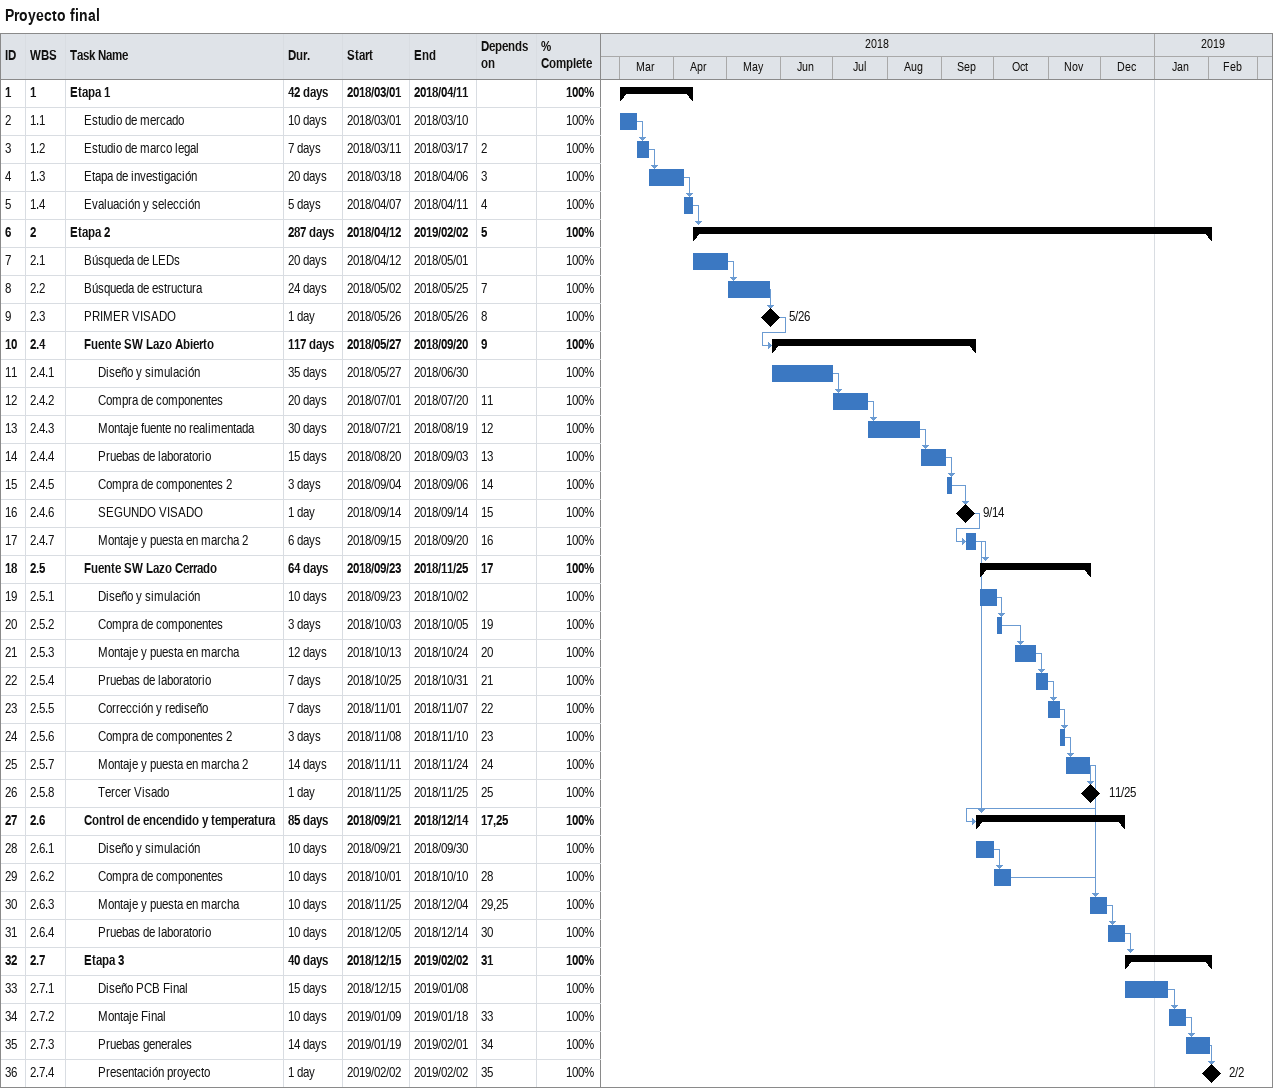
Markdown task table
Proyecto final

| ID | WBS | Task | Duration | Start | Finish | Predecessors | % complete |
|---|---|---|---|---|---|---|---|
| 1 | 1 | **Etapa 1** | 42d | 2018-03-01 | 2018-04-11 |  | 100 |
| 2 | 1.1 | Estudio de mercado | 10d | 2018-03-01 | 2018-03-10 |  | 100 |
| 3 | 1.2 | Estudio de marco legal | 7d | 2018-03-11 | 2018-03-17 | 2 | 100 |
| 4 | 1.3 | Etapa de investigación | 20d | 2018-03-18 | 2018-04-06 | 3 | 100 |
| 5 | 1.4 | Evaluación y selección | 5d | 2018-04-07 | 2018-04-11 | 4 | 100 |
| 6 | 2 | **Etapa 2** | 287d | 2018-04-12 | 2019-02-02 | 5 | 100 |
| 7 | 2.1 | Búsqueda de LEDs | 20d | 2018-04-12 | 2018-05-01 |  | 100 |
| 8 | 2.2 | Búsqueda de estructura | 24d | 2018-05-02 | 2018-05-25 | 7 | 100 |
| 9 | 2.3 | PRIMER VISADO | 1d | 2018-05-26 | 2018-05-26 | 8 | 100 |
| 10 | 2.4 | **Fuente SW Lazo Abierto** | 117d | 2018-05-27 | 2018-09-20 | 9 | 100 |
| 11 | 2.4.1 | Diseño y simulación | 35d | 2018-05-27 | 2018-06-30 |  | 100 |
| 12 | 2.4.2 | Compra de componentes | 20d | 2018-07-01 | 2018-07-20 | 11 | 100 |
| 13 | 2.4.3 | Montaje fuente no realimentada | 30d | 2018-07-21 | 2018-08-19 | 12 | 100 |
| 14 | 2.4.4 | Pruebas de laboratorio | 15d | 2018-08-20 | 2018-09-03 | 13 | 100 |
| 15 | 2.4.5 | Compra de componentes 2 | 3d | 2018-09-04 | 2018-09-06 | 14 | 100 |
| 16 | 2.4.6 | SEGUNDO VISADO | 1d | 2018-09-14 | 2018-09-14 | 15 | 100 |
| 17 | 2.4.7 | Montaje y puesta en marcha 2 | 6d | 2018-09-15 | 2018-09-20 | 16 | 100 |
| 18 | 2.5 | **Fuente SW Lazo Cerrado** | 64d | 2018-09-23 | 2018-11-25 | 17 | 100 |
| 19 | 2.5.1 | Diseño y simulación | 10d | 2018-09-23 | 2018-10-02 |  | 100 |
| 20 | 2.5.2 | Compra de componentes | 3d | 2018-10-03 | 2018-10-05 | 19 | 100 |
| 21 | 2.5.3 | Montaje y puesta en marcha | 12d | 2018-10-13 | 2018-10-24 | 20 | 100 |
| 22 | 2.5.4 | Pruebas de laboratorio | 7d | 2018-10-25 | 2018-10-31 | 21 | 100 |
| 23 | 2.5.5 | Corrección y rediseño | 7d | 2018-11-01 | 2018-11-07 | 22 | 100 |
| 24 | 2.5.6 | Compra de componentes 2 | 3d | 2018-11-08 | 2018-11-10 | 23 | 100 |
| 25 | 2.5.7 | Montaje y puesta en marcha 2 | 14d | 2018-11-11 | 2018-11-24 | 24 | 100 |
| 26 | 2.5.8 | Tercer Visado | 1d | 2018-11-25 | 2018-11-25 | 25 | 100 |
| 27 | 2.6 | **Control de encendido y temperatura** | 85d | 2018-09-21 | 2018-12-14 | 17, 25 | 100 |
| 28 | 2.6.1 | Diseño y simulación | 10d | 2018-09-21 | 2018-09-30 |  | 100 |
| 29 | 2.6.2 | Compra de componentes | 10d | 2018-10-01 | 2018-10-10 | 28 | 100 |
| 30 | 2.6.3 | Montaje y puesta en marcha | 10d | 2018-11-25 | 2018-12-04 | 29, 25 | 100 |
| 31 | 2.6.4 | Pruebas de laboratorio | 10d | 2018-12-05 | 2018-12-14 | 30 | 100 |
| 32 | 2.7 | **Etapa 3** | 40d | 2018-12-15 | 2019-02-02 | 31 | 100 |
| 33 | 2.7.1 | Diseño PCB Final | 15d | 2018-12-15 | 2019-01-08 |  | 100 |
| 34 | 2.7.2 | Montaje Final | 10d | 2019-01-09 | 2019-01-18 | 33 | 100 |
| 35 | 2.7.3 | Pruebas generales | 14d | 2019-01-19 | 2019-02-01 | 34 | 100 |
| 36 | 2.7.4 | Presentación proyecto | 1d | 2019-02-02 | 2019-02-02 | 35 | 100 |
